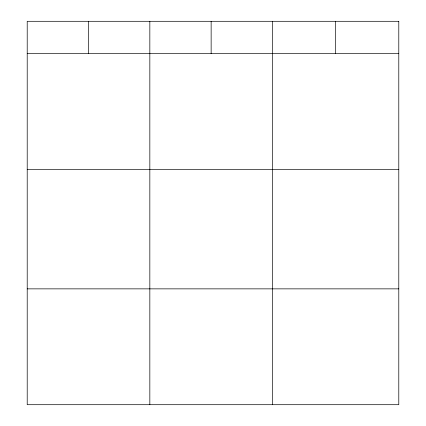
<?xml version="1.0" encoding="UTF-8"?>
<svg xmlns="http://www.w3.org/2000/svg" width="426" height="426" viewBox="0 0 426 426"><rect width="100%" height="100%" fill="white"/><g stroke="black" fill="none" stroke-linecap="round" stroke-linejoin="round"><path stroke-width="0.64" d="M27.211 53.665L398.789 53.665M27.211 169.505L398.789 169.505M27.211 288.86L398.789 288.86M335.619 21.3L335.619 53.665M272.454 21.3L272.454 404.7M211.142 21.3L211.142 53.665M149.835 21.3L149.835 404.7M88.523 21.3L88.523 53.665M398.789 21.3L27.211 21.3L27.211 404.7L398.789 404.7L398.789 21.3"/></g></svg>
